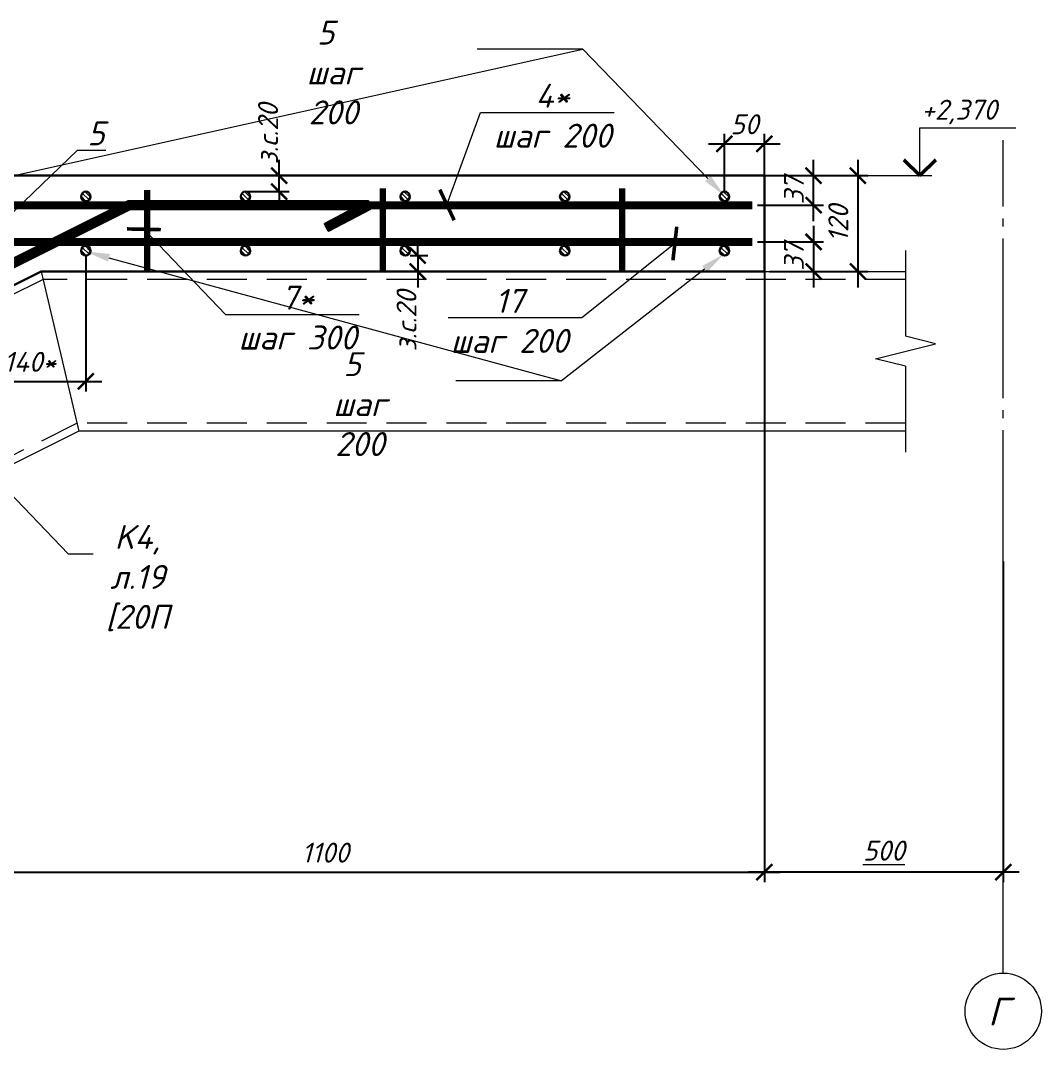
# Model space of a CAD drawing. Header units: millimetres. Extents: x -79646 to 95064, y -231229 to -58107.
# Drawn here: x 25467 to 26746, y -212847 to -211558 of the extents above; entities that cross this region are included whole.
import ezdxf
from ezdxf import colors
from ezdxf.entities.mleader import LeaderData, LeaderLine
from ezdxf.math import Vec2, Vec3

# ---------------------------------------------------------------- set-up
doc = ezdxf.new("R2010")
doc.units = ezdxf.units.MM
doc.header["$PDMODE"] = 3
doc.linetypes.add('GOST2.303 5', pattern=[24, 20, -1.5, 1, -1.5])
doc.linetypes.add('HIDDEN', pattern=[0.375, 0.25, -0.125])
doc.layers.get('0').update_dxf_attribs({"lineweight": 5})
doc.layers.get('Defpoints').update_dxf_attribs({"lineweight": 0})
for name, color, linetype, lineweight in [('!!!Металл', 7, 'Continuous', 15), ('#Dimensions', 7, 'Continuous', 9), ('#Арматура', 152, 'Continuous', 30), ('#Бетон разрез', 22, 'Continuous', 30), ('#Выноски', 7, 'Continuous', 15), ('#Оси', 7, 'Continuous', 9), ('#разм', 7, 'Continuous', 9), ('A-okno', 7, 'Continuous', 0), ('k_ Выноски', 40, 'Continuous', 13)]:
    doc.layers.add(name, color=color, linetype=linetype, lineweight=lineweight)
doc.layers.add('#Арматура вид_1', color=7, linetype='Continuous', lineweight=35, true_color=0x454545)
doc.layers.add('#Арматура вид_2', color=7, linetype='Continuous', lineweight=35, true_color=0x616161)
doc.styles.add('ESKDW', font='eskdw.shx', dxfattribs={"oblique": 15})
doc.styles.add('STEP PR', font='isocpeui.ttf')
doc.dimstyles.new('SPDS', dxfattribs={"dimscale": 50, "dimtxt": 2.5, "dimasz": 2, "dimexe": 1.25, "dimexo": 0.625, "dimtad": 1, "dimdec": 0, "dimrnd": 0.001, "dimtxsty": 'ESKDW', "dimblk": 'ARCHTICK', "dimcen": 2.5, "dimdle": 2, "dimclrd": 256, "dimclre": 256, "dimclrt": 7, "dimadec": 0, "dimazin": 2, "dimtfac": 0.75, "dimtdec": 0, "dimtmove": 1, "dimatfit": 3, "dimfxl": 1, "dimtolj": 1, "dimarcsym": 1})
pattern_1 = [(44.99999999999995, (3.599999999999999e-16, 0), (-2.694076836320745, 2.694076836320741), [])]
pattern_2 = [(44.99999999999995, (200, 0), (-2.694076836320745, 2.694076836320741), [])]
pattern_3 = [(44.99999999999995, (400, 0), (-2.694076836320745, 2.694076836320741), [])]
pattern_4 = [(44.99999999999995, (600, 0), (-2.694076836320745, 2.694076836320741), [])]
pattern_5 = [(44.99999999999995, (800, 0), (-2.694076836320745, 2.694076836320741), [])]

# ---------------------------------------------------------------- blocks, each defined once
blk = doc.blocks.new('*U1362')
at = {"layer": '#Арматура', "lineweight": 0}
h = blk.add_hatch(dxfattribs=at)
h.set_pattern_fill('ANSI31', scale=1.2)
h.set_pattern_definition(pattern_1)
edge = h.paths.add_edge_path()
edge.add_arc((3.599999999999999e-16, 5.999999999999989), 6, 0, 360)
h = blk.add_hatch(dxfattribs=at)
h.set_pattern_fill('ANSI31', scale=1.2)
h.set_pattern_definition(pattern_2)
edge = h.paths.add_edge_path()
edge.add_arc((200, 5.999999999999988), 6, 0, 360)
h = blk.add_hatch(dxfattribs=at)
h.set_pattern_fill('ANSI31', scale=1.2)
h.set_pattern_definition(pattern_3)
edge = h.paths.add_edge_path()
edge.add_arc((400, 5.999999999999988), 6, 0, 360)
h = blk.add_hatch(dxfattribs=at)
h.set_pattern_fill('ANSI31', scale=1.2)
h.set_pattern_definition(pattern_4)
edge = h.paths.add_edge_path()
edge.add_arc((600, 5.999999999999988), 6, 0, 360)
h = blk.add_hatch(dxfattribs=at)
h.set_pattern_fill('ANSI31', scale=1.2)
h.set_pattern_definition(pattern_5)
edge = h.paths.add_edge_path()
edge.add_arc((800, 5.999999999999988), 6, 0, 360)
h = blk.add_hatch(dxfattribs=at)
h.set_pattern_fill('ANSI31', scale=1.2)
h.set_pattern_definition([(44.99999999999995, (1000, 0), (-2.694076836320745, 2.694076836320741), [])])
edge = h.paths.add_edge_path()
edge.add_arc((1000, 5.999999999999988), 6, 0, 360)
for centre in [(3.599999999999999e-16, 6), (200, 6), (400, 6), (600, 6), (800, 6), (1000, 6)]:
    blk.add_circle(centre, 6)
blk = doc.blocks.new('*U1354')
at = {"layer": '#Арматура', "lineweight": 0}
h = blk.add_hatch(dxfattribs=at)
h.set_pattern_fill('ANSI31', scale=1.2)
h.set_pattern_definition(pattern_1)
edge = h.paths.add_edge_path()
edge.add_arc((3.599999999999999e-16, 5.999999999999989), 6, 0, 360)
h = blk.add_hatch(dxfattribs=at)
h.set_pattern_fill('ANSI31', scale=1.2)
h.set_pattern_definition(pattern_2)
edge = h.paths.add_edge_path()
edge.add_arc((200, 5.999999999999988), 6, 0, 360)
h = blk.add_hatch(dxfattribs=at)
h.set_pattern_fill('ANSI31', scale=1.2)
h.set_pattern_definition(pattern_3)
edge = h.paths.add_edge_path()
edge.add_arc((400, 5.999999999999988), 6, 0, 360)
h = blk.add_hatch(dxfattribs=at)
h.set_pattern_fill('ANSI31', scale=1.2)
h.set_pattern_definition(pattern_4)
edge = h.paths.add_edge_path()
edge.add_arc((600, 5.999999999999988), 6, 0, 360)
h = blk.add_hatch(dxfattribs=at)
h.set_pattern_fill('ANSI31', scale=1.2)
h.set_pattern_definition(pattern_5)
edge = h.paths.add_edge_path()
edge.add_arc((800, 5.999999999999988), 6, 0, 360)
for centre in [(3.599999999999999e-16, 6), (200, 6), (400, 6), (600, 6), (800, 6)]:
    blk.add_circle(centre, 6)
blk = doc.blocks.new('*U880')
at = {"color": 0, "linetype": 'ByBlock', "lineweight": -2}
for p, q in [((3.583333333333416, -2.012221032436352e-13), (3.895833333333416, 1.2499999999998)), ((3.895833333333416, 1.2499999999998), (4.520833333333416, -1.2500000000002)), ((3.583333333333391, -1.016390360029304e-13), (0, -2.014441478485602e-13)), ((4.520833333333416, -1.2500000000002), (4.833333333333416, -2.014441478485602e-13)), ((8.416666666666764, -2.014441478485602e-13), (4.833333333333416, -9.947204493824232e-14))]:
    blk.add_line(p, q, dxfattribs=at)
blk = doc.blocks.new('_ArchTick')
at = {"color": 0, "linetype": 'ByBlock', "const_width": 0.15}
blk.add_lwpolyline([(-0.5, -0.5), (0.5, 0.5)], dxfattribs=at)
blk = doc.blocks.new('*D1027')
at = {"layer": '#Dimensions', "lineweight": -2, "transparency": 16777216}
for p, q in [((26398.71821723945, -211878.6076525036), (26398.71821723945, -212637.2460319643)), ((26698.00783363926, -212235.6736850616), (26698.00783363926, -212637.2460319643)), ((26718.00783363926, -212624.7460319643), (26378.71821723945, -212624.7460319643))]:
    blk.add_line(p, q, dxfattribs=at)
at = {"layer": 'Defpoints', "color": 0, "lineweight": 0, "transparency": 16777216}
for p in [(26398.71821723945, -211872.3576525036), (26698.00783363926, -212229.4236850616), (26398.71821723945, -212624.7460319643)]:
    blk.add_point(p, dxfattribs=at)
at = {"layer": '#Dimensions', "lineweight": -2, "transparency": 16777216, "xscale": 20, "yscale": 20, "zscale": 20, "rotation": 180}
blk.add_blockref('_ArchTick', (26398.71821723945, -212624.7460319643), dxfattribs=at)
at = {"layer": '#Dimensions', "lineweight": -2, "transparency": 16777216, "xscale": 20, "yscale": 20, "zscale": 20}
blk.add_blockref('_ArchTick', (26698.00783363926, -212624.7460319643), dxfattribs=at)
at = {"layer": '#Dimensions', "transparency": 16777216, "insert": (26548.36302543935, -212597.7460319643), "char_height": 25, "attachment_point": 5, "style": 'STEP PR'}
blk.add_mtext('\\A1;\\L500', dxfattribs=at)
blk = doc.blocks.new('*U882')
at = {"layer": '#разм', "ltscale": 100, "elevation": 2.91692255e-08}
for points in [[(4577172.932296388, -920400.1310894438), (4578374.864114569, -920400.1310894438)], [(4577172.932296388, -921000.1310894651), (4577172.932296388, -920400.1310894438)], [(4576270.116602067, -921000.131089444), (4577322.932296388, -921000.131089444)]]:
    blk.add_lwpolyline(points, dxfattribs=at)
at = {"layer": 'A-okno', "color": 0, "lineweight": 50, "ltscale": 100, "elevation": 2.91692255e-08}
for points in [[(4577172.932296408, -921000.1310894651), (4576972.932363747, -920800.1311568035)], [(4577172.932296388, -921000.1310894651), (4577372.932229045, -920800.1311568221)]]:
    blk.add_lwpolyline(points, dxfattribs=at)
at = {"layer": '#разм', "style": 'STEP PR'}
for tag, p in [('ОТМЕТКА', (4577215.927018028, -920299.2278285736)), ('ПРИМЕЧАНИЕ', (4577313.625291313, -920710.7035307634))]:
    blk.add_attdef(tag, p, '', height=250, dxfattribs=at)
blk = doc.blocks.new('*D992')
at = {"layer": '#Dimensions', "lineweight": -2, "transparency": 16777216}
for p, q in [((26515.83387496699, -211732.3576525036), (26515.83387496699, -211892.3576525036)), ((26404.96821723945, -211752.3576525036), (26528.33387496699, -211752.3576525036)), ((26404.96821723945, -211872.3576525036), (26528.33387496699, -211872.3576525036))]:
    blk.add_line(p, q, dxfattribs=at)
at = {"layer": 'Defpoints', "color": 0, "lineweight": 0, "transparency": 16777216}
for p in [(26398.71821723945, -211752.3576525036), (26398.71821723945, -211872.3576525036), (26515.83387496699, -211872.3576525036)]:
    blk.add_point(p, dxfattribs=at)
at = {"layer": '#Dimensions', "lineweight": -2, "transparency": 16777216, "xscale": 20, "yscale": 20, "zscale": 20}
for p, rotation in [((26515.83387496699, -211752.3576525036), 90), ((26515.83387496699, -211872.3576525036), 270)]:
    blk.add_blockref('_ArchTick', p, dxfattribs=dict(at, rotation=rotation))
at = {"layer": '#Dimensions', "transparency": 16777216, "insert": (26491.33387496702, -211812.3576525036), "char_height": 25, "attachment_point": 5, "rotation": 90, "style": 'STEP PR'}
blk.add_mtext('\\A1;120', dxfattribs=at)
blk = doc.blocks.new('*D1029')
at = {"layer": '#Dimensions', "lineweight": -2, "transparency": 16777216}
for p, q in [((25298.71821723945, -211758.6076525036), (25298.71821723945, -212637.2460319643)), ((26398.71821723945, -211758.6076525036), (26398.71821723945, -212637.2460319643)), ((25278.71821723945, -212624.7460319643), (26418.71821723945, -212624.7460319643))]:
    blk.add_line(p, q, dxfattribs=at)
at = {"layer": 'Defpoints', "color": 0, "lineweight": 0, "transparency": 16777216}
for p in [(25298.71821723945, -211752.3576525036), (26398.71821723945, -211752.3576525036), (26398.71821723945, -212624.7460319643)]:
    blk.add_point(p, dxfattribs=at)
at = {"layer": '#Dimensions', "lineweight": -2, "transparency": 16777216, "xscale": 20, "yscale": 20, "zscale": 20, "rotation": 180}
blk.add_blockref('_ArchTick', (25298.71821723945, -212624.7460319643), dxfattribs=at)
at = {"layer": '#Dimensions', "lineweight": -2, "transparency": 16777216, "xscale": 20, "yscale": 20, "zscale": 20}
blk.add_blockref('_ArchTick', (26398.71821723945, -212624.7460319643), dxfattribs=at)
at = {"layer": '#Dimensions', "transparency": 16777216, "insert": (25848.71821723945, -212600.2460319643), "char_height": 25, "attachment_point": 5, "style": 'STEP PR'}
blk.add_mtext('\\A1;1100', dxfattribs=at)
blk = doc.blocks.new('*D996')
at = {"layer": '#Dimensions', "lineweight": -2, "transparency": 16777216}
for p, q in [((25408.71821723945, -211853.6076525036), (25408.71821723945, -212022.5353661299)), ((25548.71821723945, -211853.6076525036), (25548.71821723945, -212022.5353661299)), ((25388.71821723945, -212010.0353661299), (25568.71821723945, -212010.0353661299))]:
    blk.add_line(p, q, dxfattribs=at)
at = {"layer": 'Defpoints', "color": 0, "lineweight": 0, "transparency": 16777216}
for p in [(25408.71821723945, -211847.3576525036), (25548.71821723945, -211847.3576525036), (25548.71821723945, -212010.0353661299)]:
    blk.add_point(p, dxfattribs=at)
at = {"layer": '#Dimensions', "lineweight": -2, "transparency": 16777216, "xscale": 20, "yscale": 20, "zscale": 20, "rotation": 180}
blk.add_blockref('_ArchTick', (25408.71821723945, -212010.0353661299), dxfattribs=at)
at = {"layer": '#Dimensions', "lineweight": -2, "transparency": 16777216, "xscale": 20, "yscale": 20, "zscale": 20}
blk.add_blockref('_ArchTick', (25548.71821723945, -212010.0353661299), dxfattribs=at)
at = {"layer": '#Dimensions', "transparency": 16777216, "insert": (25478.71821723945, -211985.5353661299), "char_height": 25, "attachment_point": 5, "style": 'STEP PR'}
blk.add_mtext('\\A1;140*', dxfattribs=at)
blk = doc.blocks.new('*D1050')
at = {"layer": '#Dimensions', "lineweight": -2, "transparency": 16777216}
for p, q in [((26460.40104610322, -211809.3576525036), (26460.40104610322, -211732.3576525036)), ((26389.96821723945, -211752.3576525036), (26472.90104610322, -211752.3576525036)), ((26389.96821723945, -211789.3576525036), (26472.90104610322, -211789.3576525036))]:
    blk.add_line(p, q, dxfattribs=at)
at = {"layer": 'Defpoints', "color": 0, "lineweight": 0, "transparency": 16777216}
for p in [(26383.71821723945, -211752.3576525036), (26460.40104610322, -211752.3576525036), (26383.71821723945, -211789.3576525036)]:
    blk.add_point(p, dxfattribs=at)
at = {"layer": '#Dimensions', "lineweight": -2, "transparency": 16777216, "xscale": 20, "yscale": 20, "zscale": 20}
for p, rotation in [((26460.40104610322, -211752.3576525036), 90), ((26460.40104610322, -211789.3576525036), 270)]:
    blk.add_blockref('_ArchTick', p, dxfattribs=dict(at, rotation=rotation))
at = {"layer": '#Dimensions', "transparency": 16777216, "insert": (26435.74006125473, -211770.8576525036), "char_height": 25, "attachment_point": 5, "rotation": 90, "style": 'STEP PR'}
blk.add_mtext('\\A1;37', dxfattribs=at)
blk = doc.blocks.new('*D1051')
at = {"layer": '#Dimensions', "lineweight": -2, "transparency": 16777216}
for p, q in [((26460.40104610322, -211815.3576525036), (26460.40104610322, -211892.3576525036)), ((26389.96821723945, -211835.3576525036), (26472.90104610322, -211835.3576525036)), ((26404.96821723945, -211872.3576525036), (26472.90104610322, -211872.3576525036))]:
    blk.add_line(p, q, dxfattribs=at)
at = {"layer": 'Defpoints', "color": 0, "lineweight": 0, "transparency": 16777216}
for p in [(26383.71821723945, -211835.3576525036), (26398.71821723945, -211872.3576525036), (26460.40104610322, -211872.3576525036)]:
    blk.add_point(p, dxfattribs=at)
at = {"layer": '#Dimensions', "lineweight": -2, "transparency": 16777216, "xscale": 20, "yscale": 20, "zscale": 20}
for p, rotation in [((26460.40104610322, -211835.3576525036), 90), ((26460.40104610322, -211872.3576525036), 270)]:
    blk.add_blockref('_ArchTick', p, dxfattribs=dict(at, rotation=rotation))
at = {"layer": '#Dimensions', "transparency": 16777216, "insert": (26435.74006125473, -211853.8576525036), "char_height": 25, "attachment_point": 5, "rotation": 90, "style": 'STEP PR'}
blk.add_mtext('\\A1;37', dxfattribs=at)
blk = doc.blocks.new('*D997')
at = {"layer": '#Dimensions', "lineweight": -2, "transparency": 16777216}
for p, q in [((25790.97415445899, -211752.3576525036), (25790.97415445899, -211732.3576525036)), ((25750.96821723946, -211752.3576525036), (25803.47415445899, -211752.3576525036)), ((25790.97415445899, -211772.3576525036), (25790.97415445899, -211752.3576525036)), ((25750.96821723946, -211772.3576525036), (25803.47415445899, -211772.3576525036)), ((25790.97415445899, -211772.3576525036), (25790.97415445899, -211792.3576525036))]:
    blk.add_line(p, q, dxfattribs=at)
at = {"layer": 'Defpoints', "color": 0, "lineweight": 0, "transparency": 16777216}
for p in [(25744.71821723946, -211752.3576525036), (25790.97415445899, -211752.3576525036), (25744.71821723946, -211772.3576525036)]:
    blk.add_point(p, dxfattribs=at)
at = {"layer": '#Dimensions', "lineweight": -2, "transparency": 16777216, "xscale": 20, "yscale": 20, "zscale": 20}
for p, rotation in [((25790.97415445899, -211752.3576525036), 270), ((25790.97415445899, -211772.3576525036), 90)]:
    blk.add_blockref('_ArchTick', p, dxfattribs=dict(at, rotation=rotation))
at = {"layer": '#Dimensions', "transparency": 16777216, "insert": (25776.99684270903, -211700.2084261164), "char_height": 25, "attachment_point": 5, "rotation": 90, "style": 'STEP PR'}
blk.add_mtext('\\A1;з.с.20', dxfattribs=at)
blk = doc.blocks.new('*D998')
at = {"layer": '#Dimensions', "lineweight": -2, "transparency": 16777216}
for p, q in [((25964.53174842976, -211852.3576525036), (25964.53174842976, -211832.3576525036)), ((25954.96821723945, -211852.3576525036), (25977.03174842976, -211852.3576525036)), ((25964.53174842976, -211852.3576525036), (25964.53174842976, -211872.3576525036)), ((25954.96821723945, -211872.3576525036), (25977.03174842976, -211872.3576525036)), ((25964.53174842976, -211872.3576525036), (25964.53174842976, -211892.3576525036))]:
    blk.add_line(p, q, dxfattribs=at)
at = {"layer": 'Defpoints', "color": 0, "lineweight": 0, "transparency": 16777216}
for p in [(25948.71821723945, -211852.3576525036), (25948.71821723945, -211872.3576525036), (25964.53174842976, -211872.3576525036)]:
    blk.add_point(p, dxfattribs=at)
at = {"layer": '#Dimensions', "lineweight": -2, "transparency": 16777216, "xscale": 20, "yscale": 20, "zscale": 20}
for p, rotation in [((25964.53174842976, -211852.3576525036), 270), ((25964.53174842976, -211872.3576525036), 90)]:
    blk.add_blockref('_ArchTick', p, dxfattribs=dict(at, rotation=rotation))
at = {"layer": '#Dimensions', "transparency": 16777216, "insert": (25950.45775383584, -211934.3077930551), "char_height": 25, "attachment_point": 5, "rotation": 90, "style": 'STEP PR'}
blk.add_mtext('\\A1;з.с.20', dxfattribs=at)
blk = doc.blocks.new('*D988')
at = {"layer": '#Dimensions', "lineweight": -2, "transparency": 16777216}
for p, q in [((26348.71821723945, -211771.1076525036), (26348.71821723945, -211699.9876509245)), ((26398.71821723945, -211771.1076525036), (26398.71821723945, -211699.9876509245)), ((26328.71821723945, -211712.4876509245), (26418.71821723945, -211712.4876509245))]:
    blk.add_line(p, q, dxfattribs=at)
at = {"layer": 'Defpoints', "color": 0, "lineweight": 0, "transparency": 16777216}
for p in [(26398.71821723945, -211712.4876509245), (26348.71821723945, -211777.3576525036), (26398.71821723945, -211777.3576525036)]:
    blk.add_point(p, dxfattribs=at)
at = {"layer": '#Dimensions', "lineweight": -2, "transparency": 16777216, "xscale": 20, "yscale": 20, "zscale": 20, "rotation": 180}
blk.add_blockref('_ArchTick', (26348.71821723945, -211712.4876509245), dxfattribs=at)
at = {"layer": '#Dimensions', "lineweight": -2, "transparency": 16777216, "xscale": 20, "yscale": 20, "zscale": 20}
blk.add_blockref('_ArchTick', (26398.71821723945, -211712.4876509245), dxfattribs=at)
at = {"layer": '#Dimensions', "transparency": 16777216, "insert": (26373.71821723945, -211687.9876509245), "char_height": 25, "attachment_point": 5, "style": 'STEP PR'}
blk.add_mtext('\\A1;50', dxfattribs=at)

msp = doc.modelspace()

# ---------------------------------------------------------------- linework, layer by layer
at = {"layer": '!!!Металл'}
for points in [[(25492.88229588945, -211872.3576525036), (25540.0958913894, -212072.3576525036)], [(26398.71821723945, -211872.3576525036), (26575.45471911359, -211872.3576525036)], [(26575.45471911357, -212072.3576525036), (25540.0958913894, -212072.3576525036), (24924.70119507823, -212380.0550006593)]]:
    msp.add_lwpolyline(points, dxfattribs=at)
at = {"layer": '!!!Металл', "linetype": 'HIDDEN', "ltscale": 200}
for points in [[(26575.45471911357, -211882.3576525036), (25495.24297566444, -211882.3576525036), (24924.70119507822, -212167.6285427968)], [(26575.45471911357, -212062.3576525036), (25537.7352116144, -212062.3576525036), (24924.70119507823, -212368.8746607717)]]:
    msp.add_lwpolyline(points, dxfattribs=at)
at = {"layer": '#Арматура', "const_width": 8}
for points in [[(25625.48930014992, -211872.3576525036), (25625.48930014992, -211770.3576525036)], [(25920.62201405546, -211872.3576525036), (25920.62201405546, -211768.3576525036)], [(26220.62201405546, -211872.3576525036), (26220.62201405546, -211768.3576525036)]]:
    msp.add_lwpolyline(points, dxfattribs=at)
at = {"layer": '#Арматура'}
msp.add_lwpolyline([(24922.46512710072, -212124.0252172355), (25601.80025656452, -211784.3576525036), (25903.03913652551, -211784.3576525036), (25905.30637880335, -211793.7837967135), (25852.60227940558, -211821.4239672057), (25847.95782436384, -211812.5679501909), (25882.68110292128, -211794.3576525036), (25604.16093633952, -211794.3576525036), (24926.93726305573, -212132.9694891455)], dxfattribs=at)
at = {"layer": '#Арматура вид_1', "const_width": 10}
msp.add_lwpolyline([(26383.71821723945, -211789.3576525036), (25337.71821723945, -211789.3576525036, 0.4142135623730951), (25318.71821723945, -211808.3576525036), (25318.71821723945, -211941.9396918287)], format="xyb", dxfattribs=at)
msp.add_lwpolyline([(26383.71821723945, -211835.3576525036), (25308.71821723945, -211835.3576525036)], dxfattribs=at)
at = {"layer": '#Арматура вид_2', "const_width": 10}
msp.add_lwpolyline([(24924.70119507823, -212128.4973531905), (25602.98059645202, -211789.3576525036), (25902.98059645202, -211789.3576525036), (25850.28005188471, -211816.9959586983)], dxfattribs=at)
at = {"layer": '#Бетон разрез'}
msp.add_lwpolyline([(24924.70119507823, -212156.4482029093), (25492.88229588945, -211872.3576525036), (26398.71821723945, -211872.3576525036), (26398.71821723945, -211752.3576525036), (25298.71821723945, -211752.3576525036), (25298.71821723945, -211902.3576525036), (24998.71821723945, -211902.3576525036), (24998.71821723945, -212052.3576525036), (24924.70119507823, -212052.3576525036)], dxfattribs=at)
at = {"layer": '#Оси', "linetype": 'GOST2.303 5', "ltscale": 10}
msp.add_lwpolyline([(26698.04131531208, -212751.1295622291), (26697.97435196645, -211707.7178078941)], dxfattribs=at)
at = {"layer": 'k_ Выноски', "color": 7, "lineweight": 0, "ltscale": 10}
msp.add_circle((26697.97435196645, -212798.9420153366), 47.8125, dxfattribs=at)

# ---------------------------------------------------------------- block references
at = {"layer": '#Dimensions'}
ref = msp.add_blockref('*U882', (-431123.6777852397, -119652.3445435592, -2.91692255e-09), dxfattribs=dict(at, xscale=0.1, yscale=0.1, zscale=0.1))
ref.add_attrib('ОТМЕТКА', '+2,370', (26595.3391589873, -211682.2673264166, -2.91692255e-09), dxfattribs={"layer": '#разм', "height": 25, "style": 'STEP PR'})
at = {"layer": '#Арматура', "xscale": -1, "rotation": 180}
msp.add_blockref('*U1362', (25348.71821723945, -211772.3576525036), dxfattribs=at)
at = {"layer": '#Арматура', "xscale": -1}
msp.add_blockref('*U1354', (26348.71821723945, -211852.3576525036), dxfattribs=at)
at = {"xscale": -30, "yscale": -30, "zscale": -30, "rotation": 270}
msp.add_blockref('*U880', (26575.45471911357, -212098.6076525036), dxfattribs=at)

# ---------------------------------------------------------------- texts
at = {"layer": 'k_ Выноски', "color": 7, "lineweight": 0, "ltscale": 10, "insert": (26678.8366420188, -212781.790047862), "char_height": 35, "width": 64.22355236047588, "attachment_point": 1, "style": 'STEP PR'}
msp.add_mtext('Г', dxfattribs=at)

# ---------------------------------------------------------------- dimensions: what is measured, and where the dimension line sits
at = {"layer": '#Dimensions'}
for base, p1, p2, picture, middle in [((25790.97415445899, -211752.3576525036), (25744.71821723946, -211772.3576525036), (25744.71821723946, -211752.3576525036), '*D997', (25801.49684270903, -211700.2084261164)), ((25964.53174842976, -211872.3576525036), (25948.71821723945, -211852.3576525036), (25948.71821723945, -211872.3576525036), '*D998', (25974.95775383584, -211934.3077930551))]:
    dim = msp.add_linear_dim(base=base, p1=p1, p2=p2, angle=90, text='з.с.<>', dimstyle='SPDS', override={"dimscale": 10, "dimgap": 1.199999999999999, "dimrnd": 5, "dimtxsty": 'STEP PR', "dimblk1": 'ArchTick', "dimblk2": 'ArchTick', "dimsah": 1, "dimclrt": 256}, dxfattribs=at)
    dim.commit()
    dim.dimension.update_dxf_attribs({"geometry": picture, "text_midpoint": middle, "dimtype": 160})
dim = msp.add_linear_dim(base=(26398.71821723945, -211712.4876509245), p1=(26348.71821723945, -211777.3576525036), p2=(26398.71821723945, -211777.3576525036), dimstyle='SPDS', override={"dimscale": 10, "dimgap": 1.199999999999999, "dimrnd": 5, "dimtxsty": 'STEP PR', "dimblk1": 'ArchTick', "dimblk2": 'ArchTick', "dimsah": 1, "dimclrt": 256}, dxfattribs=at)
dim.commit()
dim.dimension.update_dxf_attribs({"geometry": '*D988', "text_midpoint": (26373.71821723945, -211712.4876509245), "dimtype": 160})
for base, p1, p2, picture, middle in [((26460.40104610322, -211752.3576525036), (26383.71821723945, -211789.3576525036), (26383.71821723945, -211752.3576525036), '*D1050', (26460.40104610322, -211770.8576525036)), ((26460.40104610322, -211872.3576525036), (26383.71821723945, -211835.3576525036), (26398.71821723945, -211872.3576525036), '*D1051', (26460.40104610322, -211853.8576525036))]:
    dim = msp.add_linear_dim(base=base, p1=p1, p2=p2, angle=90, dimstyle='SPDS', override={"dimscale": 10, "dimgap": 1.199999999999999, "dimrnd": 1, "dimtxsty": 'STEP PR', "dimblk1": 'ArchTick', "dimblk2": 'ArchTick', "dimsah": 1, "dimclrt": 256}, dxfattribs=at)
    dim.commit()
    dim.dimension.update_dxf_attribs({"geometry": picture, "text_midpoint": middle, "dimtype": 160})
dim = msp.add_linear_dim(base=(26515.83387496699, -211872.3576525036), p1=(26398.71821723945, -211752.3576525036), p2=(26398.71821723945, -211872.3576525036), angle=90, dimstyle='SPDS', override={"dimscale": 10, "dimgap": 1.199999999999999, "dimrnd": 5, "dimtxsty": 'STEP PR', "dimblk1": 'ArchTick', "dimblk2": 'ArchTick', "dimsah": 1, "dimclrt": 256}, dxfattribs=at)
dim.commit()
dim.dimension.update_dxf_attribs({"geometry": '*D992', "text_midpoint": (26491.33387496702, -211812.3576525036)})
dim = msp.add_linear_dim(base=(26398.71821723945, -212624.7460319643), p1=(25298.71821723945, -211752.3576525036), p2=(26398.71821723945, -211752.3576525036), dimstyle='SPDS', override={"dimscale": 10, "dimgap": 1.199999999999999, "dimrnd": 5, "dimtxsty": 'STEP PR', "dimblk1": 'ArchTick', "dimblk2": 'ArchTick', "dimsah": 1, "dimclrt": 256}, dxfattribs=at)
dim.commit()
dim.dimension.update_dxf_attribs({"geometry": '*D1029', "text_midpoint": (25848.71821723945, -212600.2460319643)})
for base, p1, p2, text, picture, middle in [((25548.71821723945, -212010.0353661299), (25408.71821723945, -211847.3576525036), (25548.71821723945, -211847.3576525036), '<>*', '*D996', (25478.71821723945, -211985.5353661299)), ((26398.71821723945, -212624.7460319643), (26698.00783363926, -212229.4236850616), (26398.71821723945, -211872.3576525036), '%%U500', '*D1027', (26548.36302543935, -212597.7460319643))]:
    dim = msp.add_linear_dim(base=base, p1=p1, p2=p2, text=text, dimstyle='SPDS', override={"dimscale": 10, "dimgap": 1.199999999999999, "dimrnd": 5, "dimtxsty": 'STEP PR', "dimblk1": 'ArchTick', "dimblk2": 'ArchTick', "dimsah": 1, "dimclrt": 256}, dxfattribs=at)
    dim.commit()
    dim.dimension.update_dxf_attribs({"geometry": picture, "text_midpoint": middle})

# ---------------------------------------------------------------- leaders
at = {"layer": '#Выноски'}
ml = msp.add_multileader_mtext('Standard', dxfattribs=at)
ml.set_content('\\A1;               5^I^I^I\\Pшаг 200                ', color=256, style='STEP PR')
ml.set_leader_properties(color=256, linetype='ByLayer', lineweight=-1)
ml.build(insert=Vec2(0, 0))
ml.multileader.update_dxf_attribs({"text_left_attachment_type": 6, "text_right_attachment_type": 6, "dogleg_length": 0, "arrow_head_size": 29.99999999999999, "scale": 0.1})
ctx = ml.context
ctx.base_point, ctx.scale, ctx.char_height, ctx.arrow_head_size, ctx.landing_gap_size, ctx.plane_origin, ctx.plane_x_axis, ctx.plane_y_axis = Vec3(25546.18251555494, -211594.1260219669), 0.1, 29.99999999999999, 29.99999999999999, 12.49999999999999, Vec3(27341.36404204879, -213155.7620704049), Vec3(1, -6.915e-13), Vec3(6.915e-13, 1)
ctx.left_attachment, ctx.right_attachment, ctx.text_align_type = 6, 6, 1
notes = []
notes.append((ctx, [(1, (1, 1, 0), (26171.18251555494, -211594.1260219673), (-1, 6.915e-13), 0, [(1, [(25347.09046521654, -211776.7391951119)], 0, []), (2, [(26348.71821723945, -211777.3576525036)], 0, [])])]))
ctx.mtext.insert, ctx.mtext.text_direction, ctx.mtext.rotation, ctx.mtext.width, ctx.mtext.alignment, ctx.mtext.flow_direction = Vec3(25858.68251555497, -211558.1260219671), Vec3(1, -6.915e-13), 6.283185307178894, 1184.41531976136, 2, 5
ml = msp.add_multileader_mtext('Standard', dxfattribs=at)
ml.set_content('\\A1;4* \\Pшаг 200', color=256, style='STEP PR')
ml.set_leader_properties(color=256, linetype='ByLayer', lineweight=-1)
ml.set_arrow_properties(name='ARCHTICK')
ml.build(insert=Vec2(0, 0))
ml.multileader.update_dxf_attribs({"text_left_attachment_type": 6, "text_right_attachment_type": 6, "dogleg_length": 0, "arrow_head_size": 29.99999999999999, "scale": 0.1})
ctx = ml.context
ctx.base_point, ctx.scale, ctx.char_height, ctx.arrow_head_size, ctx.landing_gap_size, ctx.plane_origin, ctx.plane_x_axis, ctx.plane_y_axis = Vec3(26042.94795316693, -211673.2735878186), 0.1, 29.99999999999999, 29.99999999999999, 12.49999999999999, Vec3(26510.62213070253, -212553.201797626), Vec3(1, -6.915e-13), Vec3(6.915e-13, 1)
ctx.left_attachment, ctx.right_attachment, ctx.text_align_type = 6, 6, 1
notes.append((ctx, [(0, (1, 1, 0), (26042.94795316693, -211673.2735878186), (1, -6.915e-13), 0, [(1, [(26001.14708390494, -211789.0417385409)], 0, [])])]))
ctx.mtext.insert, ctx.mtext.text_direction, ctx.mtext.rotation, ctx.mtext.alignment, ctx.mtext.flow_direction = Vec3(26133.41386225787, -211637.2735878186), Vec3(1, -6.915e-13), 6.283185307178894, 2, 5
ml = msp.add_multileader_mtext('Standard', dxfattribs=at)
ml.set_content('\\A1;5', color=256, style='STEP PR')
ml.set_leader_properties(color=256, linetype='ByLayer', lineweight=-1)
ml.build(insert=Vec2(0, 0))
ml.multileader.update_dxf_attribs({"text_left_attachment_type": 6, "text_right_attachment_type": 6, "dogleg_length": 0, "arrow_head_size": 29.99999999999999, "scale": 0.1})
ctx = ml.context
ctx.base_point, ctx.scale, ctx.char_height, ctx.arrow_head_size, ctx.landing_gap_size, ctx.plane_origin, ctx.plane_x_axis, ctx.plane_y_axis = Vec3(25538.43119767943, -211720.4081791169), 0.1, 29.99999999999999, 29.99999999999999, 12.49999999999999, Vec3(26545.27375590305, -213719.5034282387), Vec3(1, -6.915e-13), Vec3(6.915e-13, 1)
ctx.left_attachment, ctx.right_attachment, ctx.text_align_type = 6, 6, 1
notes.append((ctx, [(0, (1, 1, 0), (25538.43119767943, -211720.4081791169), (1, -6.915e-13), 0, [(1, [(25406.36967207977, -211847.3576525036)], 0, [])])]))
ctx.mtext.insert, ctx.mtext.text_direction, ctx.mtext.rotation, ctx.mtext.alignment, ctx.mtext.flow_direction = Vec3(25561.47665222492, -211684.4081791169), Vec3(1, -6.915e-13), 6.283185307178894, 2, 5
ml = msp.add_multileader_mtext('Standard', dxfattribs=at)
ml.set_content('\\A1;7*\\Pшаг 300', color=256, style='STEP PR')
ml.set_leader_properties(color=256, linetype='ByLayer', lineweight=-1)
ml.set_arrow_properties(name='ARCHTICK')
ml.build(insert=Vec2(0, 0))
ml.multileader.update_dxf_attribs({"text_left_attachment_type": 6, "text_right_attachment_type": 6, "dogleg_length": 0, "arrow_head_size": 29.99999999999999, "scale": 0.1})
ctx = ml.context
ctx.base_point, ctx.scale, ctx.char_height, ctx.arrow_head_size, ctx.landing_gap_size, ctx.plane_origin, ctx.plane_x_axis, ctx.plane_y_axis = Vec3(25723.53404118065, -211926.0992251507), 0.1, 29.99999999999999, 29.99999999999999, 12.49999999999999, Vec3(26423.73099136999, -212625.6680709353), Vec3(1, -6.915e-13), Vec3(6.915e-13, 1)
ctx.left_attachment, ctx.right_attachment, ctx.text_align_type = 6, 6, 1
notes.append((ctx, [(0, (1, 1, 0), (25723.53404118065, -211926.0992251507), (1, -6.915e-13), 0, [(1, [(25621.48930014994, -211819.5479608854)], 0, [])])]))
ctx.mtext.insert, ctx.mtext.text_direction, ctx.mtext.rotation, ctx.mtext.alignment, ctx.mtext.flow_direction = Vec3(25813.99995027159, -211890.0992251508), Vec3(1, -6.915e-13), 6.283185307178894, 2, 5
ml = msp.add_multileader_mtext('Standard', dxfattribs=at)
ml.set_content('\\A1;17\\Pшаг 200', color=256, style='STEP PR')
ml.set_leader_properties(color=256, linetype='ByLayer', lineweight=-1)
ml.set_arrow_properties(name='ARCHTICK')
ml.build(insert=Vec2(0, 0))
ml.multileader.update_dxf_attribs({"text_left_attachment_type": 6, "text_right_attachment_type": 6, "dogleg_length": 0, "arrow_head_size": 29.99999999999999, "scale": 0.1})
ctx = ml.context
ctx.base_point, ctx.scale, ctx.char_height, ctx.arrow_head_size, ctx.landing_gap_size, ctx.plane_origin, ctx.plane_x_axis, ctx.plane_y_axis = Vec3(25988.96992738316, -211930.2919036119), 0.1, 29.99999999999999, 29.99999999999999, 12.49999999999999, Vec3(26714.78975739079, -212817.8936389341), Vec3(1, -6.915e-13), Vec3(6.915e-13, 1)
ctx.left_attachment, ctx.right_attachment, ctx.text_align_type = 6, 6, 1
notes.append((ctx, [(1, (1, 1, 0), (26169.90174556498, -211930.291903612), (-1, 6.915e-13), 0, [(1, [(26286.58216268605, -211837.3576525036)], 0, [])])]))
ctx.mtext.insert, ctx.mtext.text_direction, ctx.mtext.rotation, ctx.mtext.alignment, ctx.mtext.flow_direction = Vec3(26079.43583647409, -211894.2919036119), Vec3(1, -6.915e-13), 6.283185307178894, 2, 5
ml = msp.add_multileader_mtext('Standard', dxfattribs=at)
ml.set_content('\\A1;             5^I^I\\Pшаг 200                ', color=256, style='STEP PR')
ml.set_leader_properties(color=256, linetype='ByLayer', lineweight=-1)
ml.build(insert=Vec2(0, 0))
ml.multileader.update_dxf_attribs({"text_left_attachment_type": 6, "text_right_attachment_type": 6, "dogleg_length": 0, "arrow_head_size": 29.99999999999999, "scale": 0.1})
ctx = ml.context
ctx.base_point, ctx.scale, ctx.char_height, ctx.arrow_head_size, ctx.landing_gap_size, ctx.plane_origin, ctx.plane_x_axis, ctx.plane_y_axis = Vec3(25639.46189671999, -212009.4849683611), 0.1, 29.99999999999999, 29.99999999999999, 12.49999999999999, Vec3(27492.02953107327, -213575.2563750306), Vec3(1, -6.915e-13), Vec3(6.915e-13, 1)
ctx.left_attachment, ctx.right_attachment, ctx.text_align_type = 6, 6, 1
notes.append((ctx, [(1, (1, 1, 0), (26144.46189671999, -212009.4849683614), (-1, 6.915e-13), 0, [(1, [(25548.71821723945, -211847.3576525036)], 0, []), (2, [(26347.55203345033, -211850.8814910319)], 0, [])])]))
ctx.mtext.insert, ctx.mtext.text_direction, ctx.mtext.rotation, ctx.mtext.width, ctx.mtext.alignment, ctx.mtext.flow_direction = Vec3(25891.96189672002, -211973.4849683612), Vec3(1, -6.915e-13), 6.283185307178894, 1184.41531976136, 2, 5
ml = msp.add_multileader_mtext('Standard', dxfattribs=at)
ml.set_content('\\A1;K4, л.19\\P[20П', color=256, style='STEP PR')
ml.set_leader_properties(color=256, linetype='ByLayer', lineweight=-1)
ml.build(insert=Vec2(0, 0))
ml.multileader.update_dxf_attribs({"text_left_attachment_type": 6, "text_right_attachment_type": 6, "dogleg_length": 0, "arrow_head_size": 29.99999999999999, "scale": 0.1})
ctx = ml.context
ctx.base_point, ctx.scale, ctx.char_height, ctx.arrow_head_size, ctx.landing_gap_size, ctx.plane_origin, ctx.plane_x_axis, ctx.plane_y_axis = Vec3(25526.5326597837, -212225.923983206), 0.1, 29.99999999999999, 29.99999999999999, 12.49999999999999, Vec3(54013.29519470239, -236805.6543336666), Vec3(1, -6.915e-13), Vec3(6.915e-13, 1)
ctx.left_attachment, ctx.right_attachment, ctx.text_align_type = 6, 6, 1
notes.append((ctx, [(0, (1, 1, 0), (25526.5326597837, -212225.923983206), (1, -6.915e-13), 0, [(0, [(25431.49137010486, -212126.6599131459)], 0, [])])]))
ctx.mtext.insert, ctx.mtext.text_direction, ctx.mtext.rotation, ctx.mtext.width, ctx.mtext.alignment, ctx.mtext.flow_direction = Vec3(25613.60084160191, -212189.923983206), Vec3(1, -6.915e-13), 6.283185307178894, 188.5669441091513, 2, 5
for ctx, leaders in notes:
    for number, flags, end, landing, length, lines in leaders:
        leader = LeaderData()
        leader.index, (leader.has_last_leader_line, leader.has_dogleg_vector, leader.attachment_direction) = number, flags
        leader.last_leader_point, leader.dogleg_vector, leader.dogleg_length = Vec3(end), Vec3(landing), length
        for number, points, colour, breaks in lines:
            line = LeaderLine()
            line.index, line.vertices, line.color, line.breaks = number, Vec3.list(points), colors.encode_raw_color(colour), breaks
            leader.lines.append(line)
        ctx.leaders.append(leader)

doc.saveas('drawing.dxf')
